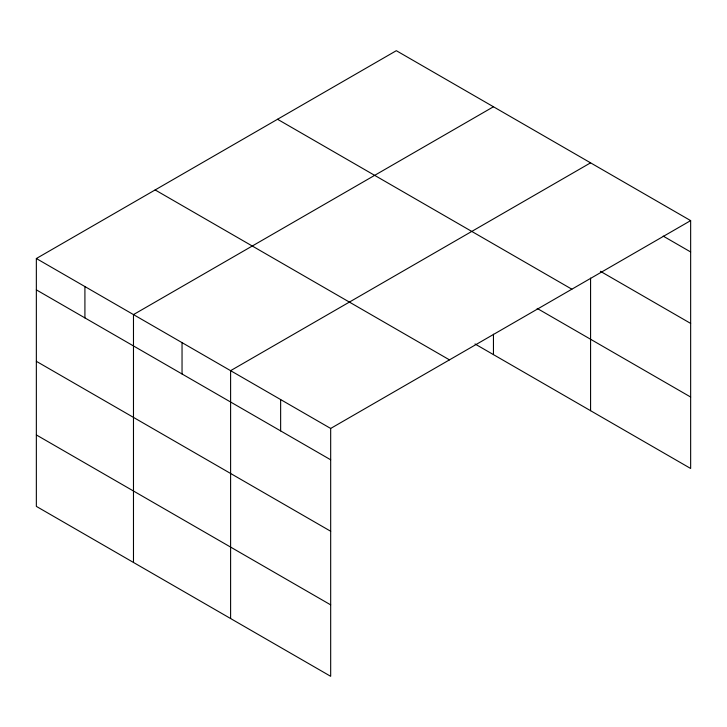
<?xml version="1.0" encoding="UTF-8"?>
<svg xmlns="http://www.w3.org/2000/svg" width="727" height="727" viewBox="0 0 727 727"><rect width="100%" height="100%" fill="white"/><g stroke="black" fill="none" stroke-linecap="round" stroke-linejoin="round"><path stroke-width="1.09" d="M690.65 220.617L396.324 50.69L36.35 258.521L36.35 506.383L330.676 676.31L330.676 428.448L690.65 220.617L690.65 468.479L475.004 343.971M493.451 106.769L133.477 314.6L133.477 562.462M590.578 162.839L230.604 370.67L230.604 618.532M663.178 236.102L690.65 251.96M600.393 271.298L690.65 323.415M277.532 119.273L571.858 289.201M537.162 308.412L690.65 397.033M155.142 189.938L449.468 359.865M36.35 258.521L330.676 428.448M36.35 289.864L330.676 459.791M36.35 361.319L330.676 531.246M36.35 434.937L330.676 604.864M590.578 278.096L590.578 410.7M493.451 334.211L493.451 354.631M280.64 399.559L280.64 430.902M182.041 342.635L182.041 373.978M84.914 286.556L84.914 317.908"/></g></svg>
